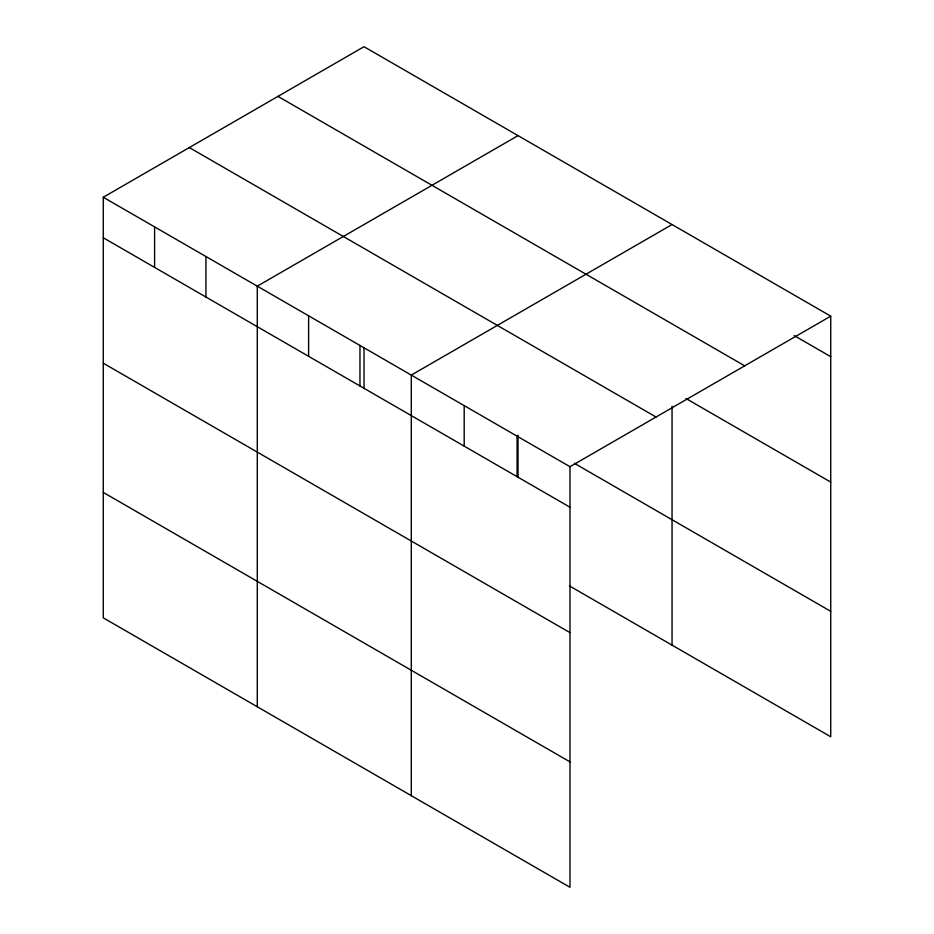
<?xml version="1.0" encoding="UTF-8"?>
<svg xmlns="http://www.w3.org/2000/svg" width="934" height="934" viewBox="0 0 934 934"><rect width="100%" height="100%" fill="white"/><g stroke="black" fill="none" stroke-linecap="round" stroke-linejoin="round"><path stroke-width="1.4" d="M103.265 197.249L569.985 466.708L569.985 887.3L103.265 617.841L103.265 197.249L364.015 46.7L830.735 316.159L830.735 736.751L569.378 585.863M518.031 135.617L257.282 286.166L257.282 706.758M672.048 224.545L411.299 375.083L411.299 795.686M569.985 466.708L830.735 316.159M794.215 335.586L830.735 356.671M277.97 96.377L744.69 365.836M685.906 398.479L830.735 482.096M189.31 147.56L656.03 417.019M574.387 463.322L830.735 611.326M103.265 237.761L569.985 507.22M103.265 363.186L569.985 632.645M103.265 492.416L569.985 761.875M672.048 406.278L672.048 645.137M518.031 435.162L518.031 477.461M517.086 436.166L517.086 476.679M464.198 405.625L464.198 446.137M364.015 347.705L364.015 388.544M359.964 345.452L359.964 385.964M308.617 315.809L308.617 356.321M205.935 256.523L205.935 297.035M154.6 226.88L154.6 267.404"/></g></svg>
